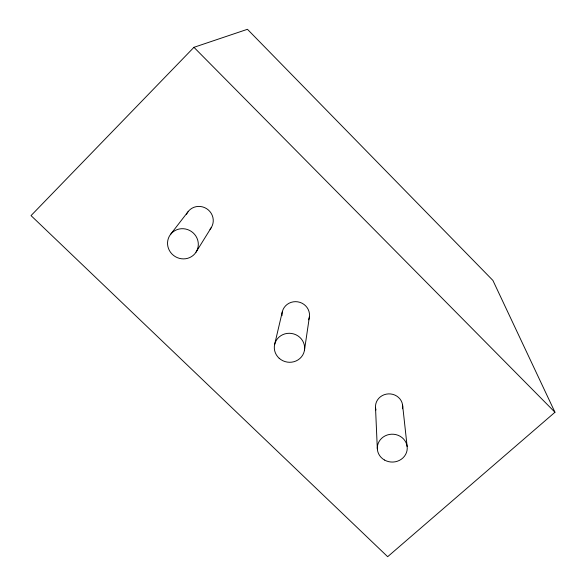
<?xml version="1.0" encoding="UTF-8"?>
<svg xmlns="http://www.w3.org/2000/svg" width="586" height="586" viewBox="0 0 586 586"><rect width="100%" height="100%" fill="white"/><g stroke="black" fill="none" stroke-linecap="round" stroke-linejoin="round"><path stroke-width="0.88" d="M304.478 350.179L309.364 317.085M274.636 344.473L282.284 311.906M196.017 252.185A15.551 14.936 30.9 0 0 183.389 228.723A15.551 14.936 30.9 0 0 169.369 250.464A15.551 14.936 30.9 0 0 196.017 252.185L211.158 227.786M170.387 234.59L187.981 211.788M193.951 47.319L31.036 215.604L387.668 556.7L554.964 412.258L492.907 280.43L247.446 29.3L193.951 47.319L554.964 412.258M402.604 405.16L407.145 446.525M375.501 407.321L377.325 448.832M186.509 214.3A14.086 13.61 32.4 0 1 206.653 208.697A14.086 13.61 32.4 0 1 209.986 229.331M375.963 410.024A13.603 12.789 -0.1 0 1 388.43 393.887A13.603 12.789 -0.1 0 1 402.509 408.801M281.998 315.664A13.793 13.236 10.8 0 1 297.739 301.834A13.793 13.236 10.8 0 1 308.617 319.817M384.46 460.01A14.972 13.939 0.4 0 0 407.241 448.51A14.972 13.939 0.4 0 0 385.134 435.874A14.972 13.939 0.4 0 0 384.46 460.01M279.207 358.295A15.199 14.482 10.8 0 0 304.281 351.19A15.199 14.482 10.8 0 0 284.921 333.874A15.199 14.482 10.8 0 0 279.207 358.295"/></g></svg>
